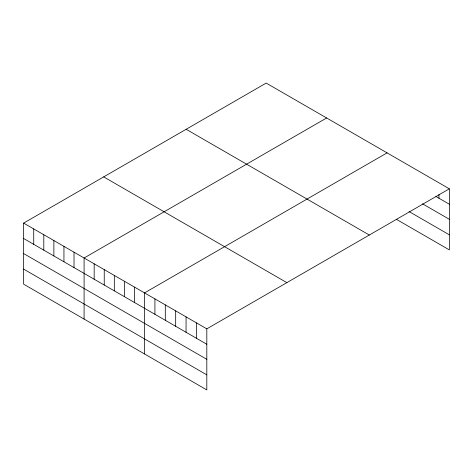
<?xml version="1.0" encoding="UTF-8"?>
<svg xmlns="http://www.w3.org/2000/svg" width="473" height="473" viewBox="0 0 473 473"><rect width="100%" height="100%" fill="white"/><g stroke="black" fill="none" stroke-linecap="round" stroke-linejoin="round"><path stroke-width="0.71" d="M23.65 223.102L206.813 328.853L206.813 389.923L23.65 284.178L23.65 223.102L266.187 83.077L449.35 188.822L449.35 249.898L396.232 219.23M326.63 117.972L84.093 257.998L84.093 319.074M387.074 152.868L144.537 292.899L144.537 353.97M206.813 328.853L449.35 188.822M435.917 196.478L449.35 204.23M422.484 203.792L449.35 219.301M409.056 211.561L449.35 234.827M186.149 129.283L369.312 235.034M103.688 176.896L286.851 282.641M23.65 238.51L206.813 344.255M23.65 253.581L206.813 359.326M23.65 269.107L206.813 374.853M438.974 194.569L438.974 198.24M196.431 322.858L196.431 338.266M186.055 316.869L186.055 332.271M175.672 310.873L175.672 326.281M165.296 304.884L165.296 320.286M154.919 298.889L154.919 314.297M134.462 287.081L134.462 302.489M124.387 281.264L124.387 296.672M114.318 275.446L114.318 290.854M104.243 269.634L104.243 285.042M94.168 263.816L94.168 279.224M74.019 252.186L74.019 267.594M63.944 246.368L63.944 261.776M53.875 240.55L53.875 255.958M43.8 234.738L43.8 250.14M33.725 228.92L33.725 244.328"/></g></svg>
